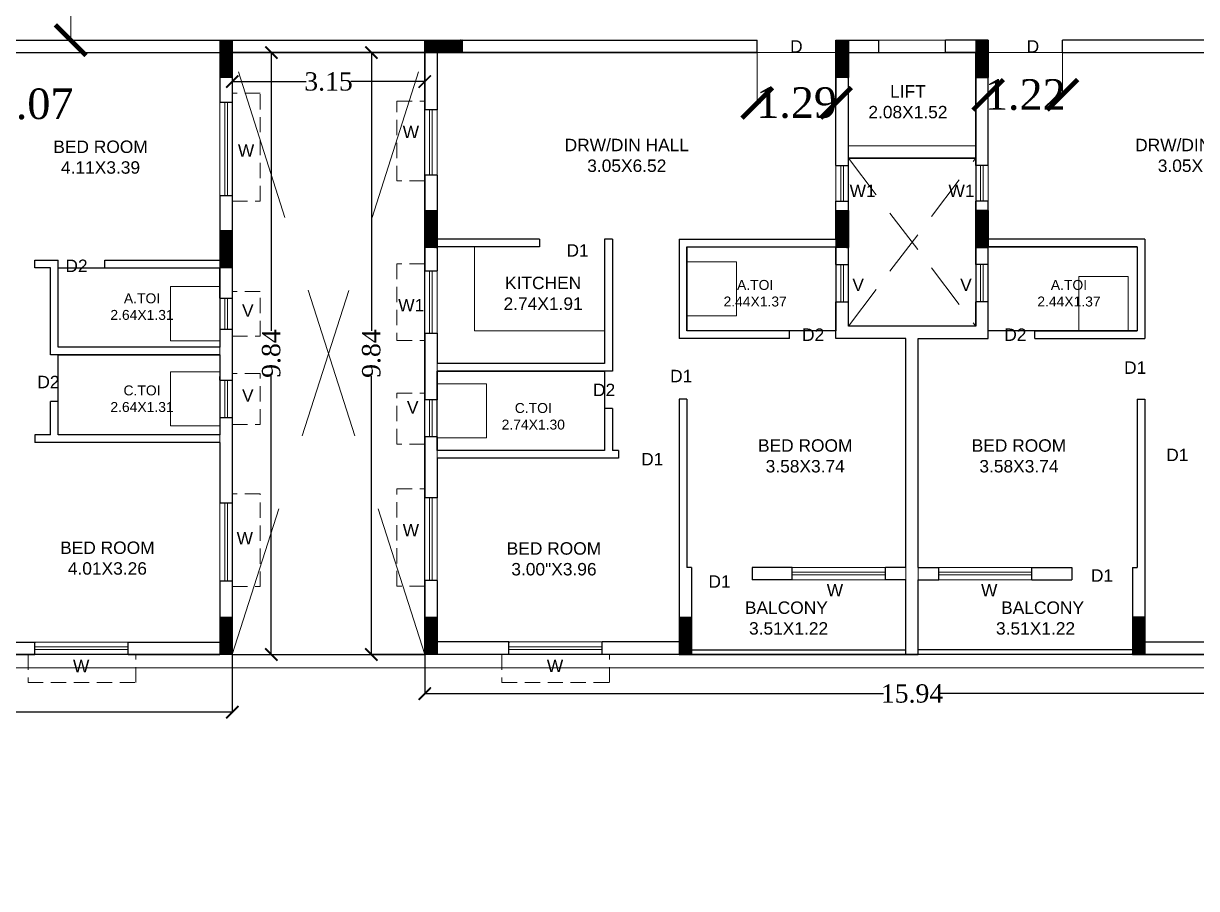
# Model space of a CAD drawing. Header units: metres. Extents: x 0 to 63445, y 32361 to 32804.
# Drawn here: x 63177.8 to 63196.99, y 32552.2 to 32566.34 of the extents above; entities that cross this region are included whole.
import ezdxf

# ---------------------------------------------------------------- set-up
doc = ezdxf.new("R2010")
doc.units = ezdxf.units.M
doc.header["$MEASUREMENT"] = 0
doc.header["$PDMODE"] = 34
doc.header["$PDSIZE"] = -10
for name, pattern in [('CONTINULUS', [0]), ('DASHED', [0.75, 0.5, -0.25]), ('DASHED2', [0.375, 0.25, -0.125])]:
    doc.linetypes.add(name, pattern=pattern)
doc.layers.get('0').update_dxf_attribs({"lineweight": 25})
doc.layers.add('BLK_1_FLR_6_BATH', color=3, linetype='Continuous', plot=False)
for name, color, linetype, lineweight in [('BLK_1_FLR_6_BLT_UP_AREA', 14, 'DASHED', 9), ('BLK_1_FLR_6_BLT_UP_AREA_DEDUCT', 41, 'DASHED', 9), ('BLK_1_FLR_6_EXIT_WIDTH_DOOR', 7, 'Continuous', 0), ('BLK_1_FLR_6_EXIT_WIDTH_STAIR', 7, 'Continuous', 0), ('BLK_1_FLR_6_LIFT_2', 1, 'DASHED', 9), ('BLK_1_FLR_6_UNITFA', 7, 'Continuous', 0), ('BLK_1_FLR_6_WATER_CLOSET', 7, 'Continuous', 0), ('COLUMN', 1, 'Continuous', 30), ('elev', 252, 'Continuous', 20), ('hatch', 251, 'Continuous', 20), ('PLAN_INFO', 1, 'Continuous', 20), ('TEXT-2', 65, 'Continuous', 18), ('wall', 7, 'Continuous', 30), ('window', 154, 'Continuous', 9)]:
    doc.layers.add(name, color=color, linetype=linetype, lineweight=lineweight)
doc.layers.add('text', color=65, linetype='Continuous')
doc.styles.add('AutoDCRFont', font='arial.ttf')
doc.styles.get("Standard").update_dxf_attribs({"font": 'arial.ttf', "height": 0.4})
doc.styles.add('style2', font='arial.ttf', dxfattribs={"height": 0.25})
doc.styles.add('TNR', font='times.ttf', dxfattribs={"height": 0.5})
doc.dimstyles.new('ARCHANA', dxfattribs={"dimscale": 0, "dimtxt": 0.5, "dimasz": 0.5, "dimexe": 0, "dimexo": 0, "dimgap": 0, "dimtad": 0, "dimzin": 0, "dimdsep": 46, "dimtxsty": 'TNR', "dimblk": 'ARCHTICK', "dimcen": 0.09, "dimclrd": 36, "dimclre": 36, "dimclrt": 7, "dimadec": 0, "dimazin": 0, "dimtfac": 1, "dimtofl": 0, "dimtmove": 0, "dimatfit": 3, "dimldrblk": 'ARCHTICK', "dimfxl": 1, "dimfrac": 2, "dimtolj": 1, "dimtzin": 0, "dimlwd": -1, "dimlwe": -1, "dimarcsym": 0})

# ---------------------------------------------------------------- blocks, each defined once
blk = doc.blocks.new('A$C7D115503')
at = {"layer": 'COLUMN', "ltscale": 3}
h = blk.add_hatch(dxfattribs=at)
h.set_pattern_fill('ANSI31', color=256, style=0)
h.paths.add_polyline_path([(-14.36, -11.59), (-6.36, -11.59), (-6.36, 12.41), (-14.36, 12.41)])
at = {"layer": 'COLUMN', "ltscale": 0.05}
for p, q in [((-14.36, 12.41), (-6.36, 12.41)), ((-14.36, 12.41), (-14.36, -11.59)), ((-6.36, 12.41), (-6.36, -11.59)), ((-6.36, -11.59), (-14.36, -11.59))]:
    blk.add_line(p, q, dxfattribs=at)
blk = doc.blocks.new('_ArchTick')
at = {"color": 0, "linetype": 'ByBlock', "const_width": 0.15}
blk.add_lwpolyline([(-0.5, -0.5), (0.5, 0.5)], dxfattribs=at)
blk = doc.blocks.new('*D554')
at = {"layer": 'Defpoints', "color": 0, "ltscale": 0.5, "transparency": 16777216}
for p in [(63170.897, 32556.028), (63181.212, 32556.028), (63181.212, 32555.086)]:
    blk.add_point(p, dxfattribs=at)
at = {"layer": 'wall', "color": 36, "ltscale": 0.5, "transparency": 16777216}
for p, q in [((63170.897, 32556.028), (63170.897, 32555.086)), ((63181.212, 32556.028), (63181.212, 32555.086)), ((63170.897, 32555.086), (63175.609, 32555.086)), ((63181.212, 32555.086), (63176.5, 32555.086))]:
    blk.add_line(p, q, dxfattribs=at)
at = {"layer": 'wall', "color": 36, "ltscale": 0.5, "transparency": 16777216, "xscale": 0.2, "yscale": 0.2, "zscale": 0.2, "rotation": 180}
blk.add_blockref('_ArchTick', (63170.897, 32555.086), dxfattribs=at)
at = {"layer": 'wall', "color": 36, "ltscale": 0.5, "transparency": 16777216, "xscale": 0.2, "yscale": 0.2, "zscale": 0.2}
blk.add_blockref('_ArchTick', (63181.212, 32555.086), dxfattribs=at)
at = {"layer": 'wall', "color": 7, "ltscale": 0.5, "transparency": 16777216, "insert": (63176.054, 32555.086), "char_height": 0.5, "attachment_point": 5, "style": 'TNR'}
blk.add_mtext('\\A1;{\\H0.6x;10.31}', dxfattribs=at)
blk = doc.blocks.new('*D555')
at = {"layer": 'Defpoints', "color": 0, "ltscale": 0.5, "transparency": 16777216}
for p in [(63181.212, 32565.867), (63181.85, 32565.867), (63181.212, 32556.028)]:
    blk.add_point(p, dxfattribs=at)
at = {"layer": 'wall', "color": 36, "ltscale": 0.5, "transparency": 16777216}
for p, q in [((63181.212, 32565.867), (63181.85, 32565.867)), ((63181.85, 32565.867), (63181.85, 32561.318)), ((63181.85, 32556.028), (63181.85, 32560.576)), ((63181.212, 32556.028), (63181.85, 32556.028))]:
    blk.add_line(p, q, dxfattribs=at)
at = {"layer": 'wall', "color": 36, "ltscale": 0.5, "transparency": 16777216, "xscale": 0.2, "yscale": 0.2, "zscale": 0.2}
for p, rotation in [((63181.85, 32565.867), 90), ((63181.85, 32556.028), 270)]:
    blk.add_blockref('_ArchTick', p, dxfattribs=dict(at, rotation=rotation))
at = {"layer": 'wall', "color": 7, "ltscale": 0.5, "transparency": 16777216, "insert": (63181.85, 32560.947), "char_height": 0.5, "attachment_point": 5, "rotation": 90, "style": 'TNR'}
blk.add_mtext('\\A1;{\\H0.6x;9.84}', dxfattribs=at)
blk = doc.blocks.new('*D556')
at = {"layer": 'Defpoints', "color": 0, "ltscale": 0.5, "transparency": 16777216}
for p in [(63181.212, 32565.867), (63184.36, 32565.867), (63184.36, 32565.393)]:
    blk.add_point(p, dxfattribs=at)
at = {"layer": 'wall', "color": 36, "ltscale": 0.5, "transparency": 16777216}
for p, q in [((63181.212, 32565.867), (63181.212, 32565.393)), ((63184.36, 32565.867), (63184.36, 32565.393)), ((63181.212, 32565.393), (63182.422, 32565.393)), ((63184.36, 32565.393), (63183.15, 32565.393))]:
    blk.add_line(p, q, dxfattribs=at)
at = {"layer": 'wall', "color": 36, "ltscale": 0.5, "transparency": 16777216, "xscale": 0.2, "yscale": 0.2, "zscale": 0.2, "rotation": 180}
blk.add_blockref('_ArchTick', (63181.212, 32565.393), dxfattribs=at)
at = {"layer": 'wall', "color": 36, "ltscale": 0.5, "transparency": 16777216, "xscale": 0.2, "yscale": 0.2, "zscale": 0.2}
blk.add_blockref('_ArchTick', (63184.36, 32565.393), dxfattribs=at)
at = {"layer": 'wall', "color": 7, "ltscale": 0.5, "transparency": 16777216, "insert": (63182.786, 32565.393), "char_height": 0.5, "attachment_point": 5, "style": 'TNR'}
blk.add_mtext('\\A1;{\\H0.6x;3.15}', dxfattribs=at)
blk = doc.blocks.new('*D557')
at = {"layer": 'Defpoints', "color": 0, "ltscale": 0.5, "transparency": 16777216}
for p in [(63184.36, 32565.867), (63183.487, 32556.028), (63184.36, 32556.028)]:
    blk.add_point(p, dxfattribs=at)
at = {"layer": 'wall', "color": 36, "ltscale": 0.5, "transparency": 16777216}
for p, q in [((63184.36, 32565.867), (63183.487, 32565.867)), ((63183.487, 32565.867), (63183.487, 32561.318)), ((63183.487, 32556.028), (63183.487, 32560.576)), ((63184.36, 32556.028), (63183.487, 32556.028))]:
    blk.add_line(p, q, dxfattribs=at)
at = {"layer": 'wall', "color": 36, "ltscale": 0.5, "transparency": 16777216, "xscale": 0.2, "yscale": 0.2, "zscale": 0.2}
for p, rotation in [((63183.487, 32565.867), 90), ((63183.487, 32556.028), 270)]:
    blk.add_blockref('_ArchTick', p, dxfattribs=dict(at, rotation=rotation))
at = {"layer": 'wall', "color": 7, "ltscale": 0.5, "transparency": 16777216, "insert": (63183.487, 32560.947), "char_height": 0.5, "attachment_point": 5, "rotation": 90, "style": 'TNR'}
blk.add_mtext('\\A1;{\\H0.6x;9.84}', dxfattribs=at)
blk = doc.blocks.new('*D558')
at = {"layer": 'Defpoints', "color": 0, "ltscale": 0.5, "transparency": 16777216}
for p in [(63184.36, 32556.028), (63200.304, 32556.028), (63200.304, 32555.388)]:
    blk.add_point(p, dxfattribs=at)
at = {"layer": 'wall', "color": 36, "ltscale": 0.5, "transparency": 16777216}
for p, q in [((63184.36, 32556.028), (63184.36, 32555.388)), ((63200.304, 32556.028), (63200.304, 32555.388)), ((63184.36, 32555.388), (63191.867, 32555.388)), ((63200.304, 32555.388), (63192.797, 32555.388))]:
    blk.add_line(p, q, dxfattribs=at)
at = {"layer": 'wall', "color": 36, "ltscale": 0.5, "transparency": 16777216, "xscale": 0.2, "yscale": 0.2, "zscale": 0.2, "rotation": 180}
blk.add_blockref('_ArchTick', (63184.36, 32555.388), dxfattribs=at)
at = {"layer": 'wall', "color": 36, "ltscale": 0.5, "transparency": 16777216, "xscale": 0.2, "yscale": 0.2, "zscale": 0.2}
blk.add_blockref('_ArchTick', (63200.304, 32555.388), dxfattribs=at)
at = {"layer": 'wall', "color": 7, "ltscale": 0.5, "transparency": 16777216, "insert": (63192.332, 32555.388), "char_height": 0.5, "attachment_point": 5, "style": 'TNR'}
blk.add_mtext('\\A1;{\\H0.6x;15.94}', dxfattribs=at)
blk = doc.blocks.new('*D959')
at = {"layer": 'BLK_1_FLR_6_EXIT_WIDTH_STAIR', "color": 36, "ltscale": 0.5, "transparency": 16777216}
for p, q in [((63177.907, 32568.204), (63178.568, 32568.204)), ((63178.568, 32568.204), (63178.568, 32567.744)), ((63178.568, 32566.07), (63178.568, 32566.529)), ((63177.907, 32566.07), (63178.568, 32566.07))]:
    blk.add_line(p, q, dxfattribs=at)
at = {"layer": 'Defpoints', "color": 0, "ltscale": 0.5, "transparency": 16777216}
for p in [(63177.907, 32568.204), (63178.568, 32568.204), (63177.907, 32566.07)]:
    blk.add_point(p, dxfattribs=at)
at = {"layer": 'BLK_1_FLR_6_EXIT_WIDTH_STAIR', "color": 36, "ltscale": 0.5, "transparency": 16777216, "xscale": 0.5, "yscale": 0.5, "zscale": 0.5}
for p, rotation in [((63178.568, 32568.204), 90), ((63178.568, 32566.07), 270)]:
    blk.add_blockref('_ArchTick', p, dxfattribs=dict(at, rotation=rotation))
at = {"layer": 'BLK_1_FLR_6_EXIT_WIDTH_STAIR', "color": 7, "ltscale": 0.5, "transparency": 16777216, "insert": (63178.568, 32567.137), "char_height": 0.5, "attachment_point": 5, "rotation": 90, "style": 'TNR'}
blk.add_mtext('\\A1;2.13', dxfattribs=at)
blk = doc.blocks.new('*D960')
at = {"layer": 'BLK_1_FLR_6_EXIT_WIDTH_DOOR', "color": 36, "ltscale": 0.5, "transparency": 16777216}
for p, q in [((63189.799, 32566.07), (63189.799, 32565.045)), ((63191.088, 32566.07), (63191.088, 32565.045)), ((63189.799, 32565.045), (63189.857, 32565.045)), ((63191.088, 32565.045), (63191.03, 32565.045))]:
    blk.add_line(p, q, dxfattribs=at)
at = {"layer": 'Defpoints', "color": 0, "ltscale": 0.5, "transparency": 16777216}
for p in [(63189.799, 32566.07), (63191.088, 32566.07), (63191.088, 32565.045)]:
    blk.add_point(p, dxfattribs=at)
at = {"layer": 'BLK_1_FLR_6_EXIT_WIDTH_DOOR', "color": 36, "ltscale": 0.5, "transparency": 16777216, "xscale": 0.5, "yscale": 0.5, "zscale": 0.5, "rotation": 180}
blk.add_blockref('_ArchTick', (63189.799, 32565.045), dxfattribs=at)
at = {"layer": 'BLK_1_FLR_6_EXIT_WIDTH_DOOR', "color": 36, "ltscale": 0.5, "transparency": 16777216, "xscale": 0.5, "yscale": 0.5, "zscale": 0.5}
blk.add_blockref('_ArchTick', (63191.088, 32565.045), dxfattribs=at)
at = {"layer": 'BLK_1_FLR_6_EXIT_WIDTH_DOOR', "color": 7, "ltscale": 0.5, "transparency": 16777216, "insert": (63190.443, 32565.045), "char_height": 0.5, "attachment_point": 5, "style": 'TNR'}
blk.add_mtext('\\A1;1.29', dxfattribs=at)
blk = doc.blocks.new('*D1038')
at = {"layer": 'BLK_1_FLR_6_EXIT_WIDTH_DOOR', "color": 36, "ltscale": 0.5, "transparency": 16777216}
for p, q in [((63175.8, 32565.613), (63175.8, 32565.025)), ((63176.866, 32565.613), (63176.866, 32565.025)), ((63175.8, 32565.025), (63176.866, 32565.025)), ((63176.866, 32565.025), (63177.366, 32565.025))]:
    blk.add_line(p, q, dxfattribs=at)
at = {"layer": 'Defpoints', "color": 0, "ltscale": 0.5, "transparency": 16777216}
for p in [(63175.8, 32565.613), (63176.866, 32565.613), (63176.866, 32565.025)]:
    blk.add_point(p, dxfattribs=at)
at = {"layer": 'BLK_1_FLR_6_EXIT_WIDTH_DOOR', "color": 36, "ltscale": 0.5, "transparency": 16777216, "xscale": 0.5, "yscale": 0.5, "zscale": 0.5, "rotation": 180}
blk.add_blockref('_ArchTick', (63175.8, 32565.025), dxfattribs=at)
at = {"layer": 'BLK_1_FLR_6_EXIT_WIDTH_DOOR', "color": 36, "ltscale": 0.5, "transparency": 16777216, "xscale": 0.5, "yscale": 0.5, "zscale": 0.5}
blk.add_blockref('_ArchTick', (63176.866, 32565.025), dxfattribs=at)
at = {"layer": 'BLK_1_FLR_6_EXIT_WIDTH_DOOR', "color": 7, "ltscale": 0.5, "transparency": 16777216, "insert": (63177.953, 32565.025), "char_height": 0.5, "attachment_point": 5, "style": 'TNR'}
blk.add_mtext('\\A1;1.07', dxfattribs=at)
blk = doc.blocks.new('*D1041')
at = {"layer": 'BLK_1_FLR_6_EXIT_WIDTH_DOOR', "color": 36, "ltscale": 0.5, "transparency": 16777216}
for p, q in [((63193.577, 32565.968), (63193.577, 32565.177)), ((63194.792, 32565.968), (63194.792, 32565.177)), ((63193.577, 32565.177), (63193.597, 32565.177)), ((63194.792, 32565.177), (63194.772, 32565.177))]:
    blk.add_line(p, q, dxfattribs=at)
at = {"layer": 'Defpoints', "color": 0, "ltscale": 0.5, "transparency": 16777216}
for p in [(63193.577, 32565.968), (63194.792, 32565.968), (63194.792, 32565.177)]:
    blk.add_point(p, dxfattribs=at)
at = {"layer": 'BLK_1_FLR_6_EXIT_WIDTH_DOOR', "color": 36, "ltscale": 0.5, "transparency": 16777216, "xscale": 0.5, "yscale": 0.5, "zscale": 0.5, "rotation": 180}
blk.add_blockref('_ArchTick', (63193.577, 32565.177), dxfattribs=at)
at = {"layer": 'BLK_1_FLR_6_EXIT_WIDTH_DOOR', "color": 36, "ltscale": 0.5, "transparency": 16777216, "xscale": 0.5, "yscale": 0.5, "zscale": 0.5}
blk.add_blockref('_ArchTick', (63194.792, 32565.177), dxfattribs=at)
at = {"layer": 'BLK_1_FLR_6_EXIT_WIDTH_DOOR', "color": 7, "ltscale": 0.5, "transparency": 16777216, "insert": (63194.184, 32565.177), "char_height": 0.5, "attachment_point": 5, "style": 'TNR'}
blk.add_mtext('\\A1;1.22', dxfattribs=at)

msp = doc.modelspace()

# ---------------------------------------------------------------- linework, layer by layer
at = {"layer": 'BLK_1_FLR_6_BATH', "color": 3}
for points in [[(63191.0875, 32561.3199), (63188.649, 32561.3199), (63188.649, 32562.6916), (63191.0875, 32562.6916)], [(63196.0152, 32561.3199), (63193.5767, 32561.3199), (63193.5767, 32562.6916), (63196.0152, 32562.6916)], [(63181.0084, 32561.0532), (63178.3651, 32561.0532), (63178.3651, 32562.3487), (63181.0084, 32562.3487)], [(63181.0084, 32559.6181), (63178.3651, 32559.6181), (63178.3651, 32560.9262), (63181.0084, 32560.9262)], [(63187.3028, 32559.3617), (63184.5633, 32559.3617), (63184.5633, 32560.6583), (63187.3028, 32560.6583)]]:
    msp.add_lwpolyline(points, close=True, dxfattribs=at)
at = {"layer": 'BLK_1_FLR_6_BLT_UP_AREA', "color": 14, "linetype": 'CONTINULUS', "ltscale": 0.05}
msp.add_lwpolyline([(63233.0445, 32578.0273), (63170.7849, 32578.0273), (63170.7849, 32576.4184), (63170.1753, 32576.4184), (63170.1753, 32574.5684), (63169.6657, 32574.5684), (63169.6657, 32574.5684), (63169.6657, 32568.1378), (63170.7849, 32568.1378), (63170.7849, 32565.6993), (63169.6657, 32565.6993), (63169.6657, 32559.2687), (63170.1753, 32559.2687), (63170.1753, 32557.4187), (63170.7849, 32557.4187), (63170.7849, 32555.8098), (63233.0445, 32555.8098)], dxfattribs=at)
at = {"layer": 'BLK_1_FLR_6_BLT_UP_AREA_DEDUCT', "color": 14, "linetype": 'Continuous'}
for points in [[(63184.3601, 32555.8098), (63181.2116, 32555.8098), (63181.2116, 32565.8667), (63184.3601, 32565.8667)], [(63191.2907, 32565.8667), (63193.3736, 32565.8667), (63193.3736, 32564.3426), (63191.2907, 32564.3426)], [(63193.3759, 32564.1394), (63191.293, 32564.1394), (63191.293, 32561.3961), (63193.3759, 32561.3961)]]:
    msp.add_lwpolyline(points, close=True, dxfattribs=at)
at = {"layer": 'BLK_1_FLR_6_LIFT_2', "color": 1, "linetype": 'CONTINULUS', "ltscale": 0.05}
msp.add_lwpolyline([(63193.3736, 32565.8667), (63191.2907, 32565.8667), (63191.2907, 32564.3426), (63193.3736, 32564.3426)], close=True, dxfattribs=at)
at = {"layer": 'BLK_1_FLR_6_UNITFA', "color": 3, "ltscale": 0.5}
for points in [[(63169.8542, 32565.8413), (63170.8973, 32565.8413), (63170.8973, 32565.7143), (63176.9934, 32565.7143), (63176.9934, 32565.8667), (63181.0084, 32565.8667), (63181.0084, 32556.2312), (63171.1005, 32556.2312), (63171.1005, 32557.84), (63170.4899, 32557.84), (63170.4909, 32559.6181), (63169.8542, 32559.6181), (63169.8542, 32565.8413)], [(63192.2305, 32556.1053), (63192.2305, 32561.1929), (63191.0875, 32561.1929), (63191.0875, 32565.8667), (63184.5633, 32565.8667), (63184.5633, 32556.2323), (63188.5982, 32556.2323), (63188.5982, 32556.1053), (63192.2305, 32556.1053)], [(63192.4338, 32556.1053), (63192.4338, 32561.1929), (63193.5768, 32561.1929), (63193.5768, 32565.8667), (63200.101, 32565.8667), (63200.101, 32556.2323), (63196.0661, 32556.2323), (63196.0661, 32556.1053), (63192.4338, 32556.1053)]]:
    msp.add_lwpolyline(points, close=True, dxfattribs=at)
at = {"layer": 'BLK_1_FLR_6_WATER_CLOSET', "color": 3}
for points in [[(63189.4577, 32561.5633), (63188.649, 32561.5633), (63188.649, 32562.4482), (63189.4577, 32562.4482)], [(63181.0084, 32561.1576), (63180.1997, 32561.1576), (63180.1997, 32562.0426), (63181.0084, 32562.0426)], [(63195.8683, 32561.3199), (63195.0596, 32561.3199), (63195.0596, 32562.2049), (63195.8683, 32562.2049)], [(63181.0084, 32559.7653), (63180.1997, 32559.7653), (63180.1997, 32560.6503), (63181.0084, 32560.6503)], [(63185.372, 32559.5675), (63184.5633, 32559.5675), (63184.5633, 32560.4525), (63185.372, 32560.4525)]]:
    msp.add_lwpolyline(points, close=True, dxfattribs=at)
at = {"layer": 'elev', "linetype": 'DASHED2', "ltscale": 3}
for p, q in [((63191.2907, 32561.3961), (63193.3736, 32564.1394)), ((63191.2907, 32564.1394), (63193.3736, 32561.3961))]:
    msp.add_line(p, q, dxfattribs=at)
at = {"layer": 'elev', "ltscale": 0.05}
for p in [(63185.1729, 32562.6916), (63187.3028, 32561.3199)]:
    msp.add_line(p, (63185.1729, 32561.3199), dxfattribs=at)
at = {"layer": 'hatch'}
for p, q in [((63191.786, 32566.0699), (63193.0053, 32566.0699)), ((63191.786, 32565.8667), (63193.0053, 32565.8667))]:
    msp.add_line(p, q, dxfattribs=at)
at = {"layer": 'hatch', "linetype": 'DASHED2', "ltscale": 10}
for p, q in [((63181.2116, 32556.028), (63184.3601, 32565.8667)), ((63184.3601, 32556.0291), (63181.2116, 32565.8667))]:
    msp.add_line(p, q, dxfattribs=at)
at = {"layer": 'wall'}
for p, q in [((63177.0696, 32566.0699), (63181.0084, 32566.0699)), ((63181.2116, 32566.0699), (63189.7994, 32566.0699)), ((63191.0875, 32566.0699), (63191.786, 32566.0699)), ((63191.786, 32565.8667), (63191.786, 32566.0699)), ((63193.5768, 32566.0699), (63192.8783, 32566.0699)), ((63192.8783, 32565.8667), (63192.8783, 32566.0699)), ((63177.0696, 32565.8667), (63181.0084, 32565.8667)), ((63181.2116, 32565.8667), (63189.7994, 32565.8667)), ((63191.2907, 32565.8667), (63191.786, 32565.8667)), ((63193.3736, 32565.8667), (63192.8783, 32565.8667)), ((63191.2907, 32564.1394), (63193.3736, 32564.1394)), ((63191.2907, 32564.1394), (63193.3736, 32564.1394)), ((63177.9841, 32562.4757), (63178.3651, 32562.4757)), ((63177.9841, 32562.3487), (63177.9841, 32562.4757)), ((63178.3651, 32561.0532), (63178.3651, 32562.4757)), ((63179.1271, 32562.4757), (63181.0084, 32562.4757)), ((63179.1271, 32562.3487), (63179.1271, 32562.4757)), ((63178.2381, 32562.3487), (63177.9841, 32562.3487)), ((63178.2381, 32560.9262), (63178.2381, 32562.3487)), ((63179.1271, 32562.3487), (63181.0084, 32562.3487)), ((63178.2381, 32559.6181), (63178.2381, 32560.1642)), ((63178.3651, 32559.6181), (63178.3651, 32560.1642)), ((63181.2116, 32556.028), (63184.3601, 32556.028))]:
    msp.add_line(p, q, dxfattribs=at)
at = {"layer": 'wall', "ltscale": 0.05}
for p, q in [((63189.7994, 32565.8667), (63189.7994, 32566.0699)), ((63191.0875, 32564.0211), (63191.0875, 32566.0699)), ((63193.5768, 32564.0211), (63193.5768, 32566.0699)), ((63194.7922, 32565.8667), (63194.7922, 32566.0699)), ((63184.3601, 32565.8667), (63184.3601, 32564.9287)), ((63184.5633, 32565.8667), (63184.5633, 32564.9287)), ((63189.7994, 32565.8667), (63184.5633, 32565.8667)), ((63191.2907, 32564.1394), (63191.2907, 32565.8667)), ((63193.3736, 32564.1394), (63193.3736, 32565.8667)), ((63194.7922, 32565.8667), (63200.101, 32565.8667)), ((63181.0084, 32565.4603), (63181.0084, 32565.0567)), ((63181.2116, 32565.4603), (63181.2116, 32565.0567)), ((63191.2907, 32564.0211), (63191.2907, 32564.1394)), ((63193.3736, 32564.0211), (63193.3736, 32564.1394)), ((63184.3601, 32563.8618), (63184.3601, 32562.2981)), ((63184.5633, 32563.8618), (63184.5633, 32562.8186)), ((63181.0084, 32563.5327), (63181.0084, 32562.4757)), ((63181.2116, 32563.5327), (63181.2116, 32561.8526)), ((63191.0875, 32562.8186), (63191.0875, 32563.4368)), ((63191.2907, 32562.4038), (63191.2907, 32563.4368)), ((63193.3736, 32562.4038), (63193.3736, 32563.4368)), ((63193.5768, 32562.8186), (63193.5768, 32563.4368)), ((63186.236, 32562.8186), (63184.5633, 32562.8186)), ((63186.236, 32562.8186), (63186.236, 32562.6916)), ((63187.3028, 32562.8186), (63187.3028, 32560.7853)), ((63187.4298, 32562.8186), (63187.3028, 32562.8186)), ((63187.4298, 32562.8186), (63187.4298, 32560.6583)), ((63188.522, 32562.8186), (63188.522, 32561.1929)), ((63188.522, 32562.8186), (63191.0875, 32562.8186)), ((63196.1423, 32562.8186), (63193.5768, 32562.8186)), ((63196.1423, 32562.8186), (63196.1423, 32561.1929)), ((63184.5633, 32562.6916), (63184.5633, 32562.2981)), ((63186.236, 32562.6916), (63184.5633, 32562.6916)), ((63188.649, 32562.6916), (63188.649, 32561.3199)), ((63188.649, 32562.6916), (63191.0875, 32562.6916)), ((63191.0875, 32562.4038), (63191.0875, 32562.6916)), ((63196.0153, 32562.6916), (63193.5768, 32562.6916)), ((63193.5768, 32562.4038), (63193.5768, 32562.6916)), ((63196.0153, 32562.6916), (63196.0153, 32561.3199)), ((63181.0084, 32562.3487), (63181.0084, 32561.8526)), ((63191.0875, 32561.1929), (63191.0875, 32561.7942)), ((63191.2907, 32561.3961), (63191.2907, 32561.7942)), ((63193.3736, 32561.3961), (63193.3736, 32561.7942)), ((63193.5768, 32561.1929), (63193.5768, 32561.7942)), ((63181.0084, 32561.3476), (63181.0084, 32561.0532)), ((63181.2116, 32561.3476), (63181.2116, 32560.5126)), ((63184.3601, 32561.2821), (63184.3601, 32560.1932)), ((63184.5633, 32561.2821), (63184.5633, 32560.7853)), ((63190.3255, 32561.3199), (63188.649, 32561.3199)), ((63190.3255, 32561.1929), (63190.3255, 32561.3199)), ((63193.3736, 32561.3961), (63191.2907, 32561.3961)), ((63194.3388, 32561.3199), (63196.0153, 32561.3199)), ((63194.3388, 32561.1929), (63194.3388, 32561.3199)), ((63190.3255, 32561.1929), (63188.522, 32561.1929)), ((63192.2305, 32561.1929), (63191.0875, 32561.1929)), ((63192.2305, 32557.4515), (63192.2305, 32561.1929)), ((63192.2305, 32557.4515), (63192.2305, 32561.1929)), ((63192.4338, 32561.1929), (63193.5768, 32561.1929)), ((63192.4338, 32557.4515), (63192.4338, 32561.1929)), ((63192.4338, 32557.4515), (63192.4338, 32561.1929)), ((63194.3388, 32561.1929), (63196.1423, 32561.1929)), ((63181.0084, 32560.9262), (63178.2381, 32560.9262)), ((63181.0084, 32561.0532), (63178.3651, 32561.0532)), ((63181.0084, 32560.9262), (63181.0084, 32560.5126)), ((63187.3028, 32560.7853), (63184.5633, 32560.7853)), ((63184.5633, 32560.6583), (63184.5633, 32560.1932)), ((63187.4298, 32560.6583), (63184.5633, 32560.6583)), ((63178.3651, 32560.1642), (63178.2381, 32560.1642)), ((63188.649, 32560.2023), (63188.522, 32560.2023)), ((63188.649, 32560.2023), (63188.522, 32560.2023)), ((63188.522, 32560.2023), (63188.522, 32556.6387)), ((63188.649, 32560.2023), (63188.649, 32557.4515)), ((63196.0153, 32560.2023), (63196.1423, 32560.2023)), ((63196.0153, 32560.2023), (63196.1423, 32560.2023)), ((63196.0153, 32560.2023), (63196.0153, 32557.4515)), ((63196.1423, 32560.2023), (63196.1423, 32556.6387)), ((63187.4298, 32560.0487), (63187.3028, 32560.0487)), ((63187.3028, 32560.0487), (63187.3028, 32559.3617)), ((63187.4298, 32560.0487), (63187.4298, 32559.3617)), ((63181.0084, 32559.903), (63181.0084, 32559.6181)), ((63181.2116, 32559.903), (63181.2116, 32558.5096)), ((63177.9841, 32559.6181), (63177.9841, 32559.4911)), ((63178.2381, 32559.6181), (63177.9841, 32559.6181)), ((63181.0084, 32559.6181), (63178.3651, 32559.6181)), ((63184.3601, 32559.5836), (63184.3601, 32558.5901)), ((63184.5633, 32559.5836), (63184.5633, 32559.3617)), ((63178.1873, 32559.4911), (63177.9841, 32559.4911)), ((63181.0084, 32559.4911), (63178.0603, 32559.4911)), ((63181.0084, 32559.4911), (63181.0084, 32558.5096)), ((63187.3028, 32559.3617), (63184.5633, 32559.3617)), ((63187.3028, 32559.3617), (63184.5633, 32559.3617)), ((63187.5314, 32559.3617), (63187.4298, 32559.3617)), ((63187.5314, 32559.3617), (63187.5314, 32559.2347)), ((63184.5633, 32559.2347), (63184.5633, 32558.5901)), ((63187.4298, 32559.2347), (63184.5633, 32559.2347)), ((63187.5314, 32559.2347), (63184.5633, 32559.2347)), ((63188.7252, 32557.4515), (63188.649, 32557.4515)), ((63188.7252, 32557.4515), (63188.7252, 32556.6387)), ((63190.3718, 32557.4515), (63189.7159, 32557.4515)), ((63189.7159, 32557.4515), (63189.7159, 32557.2483)), ((63192.2305, 32557.4515), (63191.8958, 32557.4515)), ((63192.4338, 32557.4515), (63192.7685, 32557.4515)), ((63194.2925, 32557.4515), (63194.9484, 32557.4515)), ((63194.9484, 32557.4515), (63194.9484, 32557.2483)), ((63195.9391, 32557.4515), (63196.0153, 32557.4515)), ((63195.9391, 32557.4515), (63195.9391, 32556.6387)), ((63190.3718, 32557.2483), (63189.7159, 32557.2483)), ((63192.2305, 32557.2483), (63191.8958, 32557.2483)), ((63192.2305, 32556.0291), (63192.2305, 32557.2483)), ((63192.2305, 32556.0291), (63192.2305, 32557.2483)), ((63192.4338, 32557.2483), (63192.7685, 32557.2483)), ((63192.4338, 32556.0291), (63192.4338, 32557.2483)), ((63192.4338, 32556.0291), (63192.4338, 32557.2483)), ((63194.2925, 32557.2483), (63194.9484, 32557.2483)), ((63181.0084, 32557.2309), (63181.0084, 32556.2312)), ((63181.2116, 32557.2309), (63181.2116, 32556.028)), ((63184.3601, 32557.2365), (63184.3601, 32556.0291)), ((63184.5633, 32557.2365), (63184.5633, 32556.2323)), ((63188.522, 32556.6387), (63188.522, 32556.0291)), ((63188.5982, 32556.6387), (63188.5982, 32556.1053)), ((63196.0661, 32556.6387), (63196.0661, 32556.1053)), ((63196.1423, 32556.6387), (63196.1423, 32556.0291)), ((63177.0696, 32556.2312), (63177.9841, 32556.2312)), ((63177.9841, 32556.2312), (63177.9841, 32556.2185)), ((63179.5081, 32556.2312), (63181.0084, 32556.2312)), ((63185.7358, 32556.2323), (63184.5633, 32556.2323)), ((63185.7358, 32556.2323), (63185.7358, 32556.2196)), ((63188.522, 32556.2323), (63187.2598, 32556.2323)), ((63188.5982, 32556.1053), (63192.2305, 32556.1053)), ((63196.0661, 32556.1053), (63192.4338, 32556.1053)), ((63196.1423, 32556.2323), (63197.4045, 32556.2323)), ((63177.0696, 32556.028), (63177.9841, 32556.028)), ((63179.5081, 32556.028), (63181.0084, 32556.028)), ((63185.7358, 32556.0291), (63184.3601, 32556.0291)), ((63188.522, 32556.0291), (63187.2598, 32556.0291)), ((63188.522, 32556.0291), (63192.2305, 32556.0291)), ((63192.2305, 32556.0291), (63192.4338, 32556.0291)), ((63192.4338, 32556.0291), (63192.2305, 32556.0291)), ((63192.4338, 32556.0291), (63192.2305, 32556.0291)), ((63192.2305, 32556.0291), (63192.4338, 32556.0291)), ((63196.1423, 32556.0291), (63192.4338, 32556.0291)), ((63196.1423, 32556.0291), (63197.4045, 32556.0291))]:
    msp.add_line(p, q, dxfattribs=at)
at = {"layer": 'wall', "ltscale": 0.5}
msp.add_line((63199.6946, 32566.0699), (63194.7922, 32566.0699), dxfattribs=at)
at = {"layer": 'wall', "ltscale": 3}
for p, q in [((63181.0084, 32565.0567), (63181.2116, 32565.0567)), ((63184.5633, 32564.9287), (63184.3601, 32564.9287)), ((63191.0875, 32564.0211), (63191.2907, 32564.0211)), ((63193.5768, 32564.0211), (63193.3736, 32564.0211)), ((63184.5633, 32563.8618), (63184.3601, 32563.8618)), ((63181.0084, 32563.5327), (63181.2116, 32563.5327)), ((63191.0875, 32563.4368), (63191.2907, 32563.4368)), ((63193.5768, 32563.4368), (63193.3736, 32563.4368)), ((63184.3601, 32562.2981), (63184.5633, 32562.2981)), ((63191.0875, 32562.4038), (63191.2907, 32562.4038)), ((63193.5768, 32562.4038), (63193.3736, 32562.4038)), ((63181.0084, 32561.8526), (63181.2116, 32561.8526)), ((63191.0875, 32561.7942), (63191.2907, 32561.7942)), ((63193.5768, 32561.7942), (63193.3736, 32561.7942)), ((63181.0084, 32561.3476), (63181.2116, 32561.3476)), ((63184.3601, 32561.2821), (63184.5633, 32561.2821)), ((63181.0084, 32560.5126), (63181.2116, 32560.5126)), ((63184.5633, 32560.1932), (63184.3601, 32560.1932)), ((63181.0084, 32559.903), (63181.2116, 32559.903)), ((63184.5633, 32559.5836), (63184.3601, 32559.5836)), ((63184.5633, 32558.5901), (63184.3601, 32558.5901)), ((63181.0084, 32558.5096), (63181.2116, 32558.5096)), ((63190.3718, 32557.2483), (63190.3718, 32557.4515)), ((63191.8958, 32557.2483), (63191.8958, 32557.4515)), ((63192.7685, 32557.2483), (63192.7685, 32557.4515)), ((63194.2925, 32557.2483), (63194.2925, 32557.4515)), ((63181.0084, 32557.2309), (63181.2116, 32557.2309)), ((63184.5633, 32557.2365), (63184.3601, 32557.2365)), ((63177.9841, 32556.028), (63177.9841, 32556.2312)), ((63179.5081, 32556.028), (63179.5081, 32556.2312)), ((63185.7358, 32556.0291), (63185.7358, 32556.2323)), ((63187.2598, 32556.0291), (63187.2598, 32556.2323))]:
    msp.add_line(p, q, dxfattribs=at)
at = {"layer": 'wall', "ltscale": 0.1}
for p, q in [((63191.0875, 32562.4038), (63191.0875, 32562.4616)), ((63193.5768, 32562.4038), (63193.5768, 32562.4616)), ((63181.0084, 32561.8526), (63181.0084, 32562.3487)), ((63181.0084, 32560.5126), (63181.0084, 32560.5703)), ((63184.5633, 32560.1932), (63184.5633, 32560.251))]:
    msp.add_line(p, q, dxfattribs=at)
at = {"layer": 'wall', "ltscale": 0.5}
msp.add_lwpolyline([(63200.3042, 32556.028), (63184.3601, 32556.028), (63184.3601, 32565.8667), (63181.2116, 32565.8667), (63181.2116, 32556.028), (63170.8973, 32556.028), (63170.8973, 32557.6368), (63170.2876, 32557.6368), (63170.2876, 32559.4868), (63169.778, 32559.4868), (63169.778, 32565.9175), (63170.8973, 32565.9175), (63170.8973, 32568.3559), (63169.778, 32568.3559), (63169.778, 32574.7866), (63170.2876, 32574.7866), (63170.2876, 32576.6366), (63170.8973, 32576.6366), (63170.8973, 32578.2454), (63181.2116, 32578.2454), (63181.2116, 32568.4067), (63184.3601, 32568.4067), (63184.3601, 32578.2454), (63200.3042, 32578.2454)], dxfattribs=at)
for points in [[(63191.2907, 32565.8667), (63193.3736, 32565.8667), (63193.3736, 32564.1394), (63191.2907, 32564.1394)], [(63191.2907, 32564.1394), (63193.3736, 32564.1394), (63193.3736, 32561.3961), (63191.2907, 32561.3961)]]:
    msp.add_lwpolyline(points, close=True, dxfattribs=at)
at = {"layer": 'window'}
for p, q in [((63181.0084, 32565.0567), (63181.0084, 32563.5336)), ((63181.0883, 32565.0567), (63181.0883, 32563.5336)), ((63181.1316, 32565.0567), (63181.1316, 32563.5336)), ((63181.2116, 32565.0567), (63181.2116, 32563.5336)), ((63184.3601, 32564.9234), (63184.3601, 32563.8627)), ((63184.4401, 32564.9234), (63184.4401, 32563.8627)), ((63184.4834, 32564.9234), (63184.4834, 32563.8627)), ((63184.5633, 32564.9287), (63184.5633, 32563.8618)), ((63191.0875, 32564.0211), (63191.0875, 32563.4377)), ((63191.1675, 32564.0158), (63191.1675, 32563.4377)), ((63191.2108, 32564.0158), (63191.2108, 32563.4377)), ((63191.2907, 32564.0158), (63191.2907, 32563.4377)), ((63193.3736, 32564.0158), (63193.3736, 32563.4377)), ((63193.4535, 32564.0158), (63193.4535, 32563.4377)), ((63193.4968, 32564.0158), (63193.4968, 32563.4377)), ((63193.5768, 32564.0211), (63193.5768, 32563.4377)), ((63184.3601, 32561.2821), (63184.3601, 32562.2981)), ((63184.4401, 32561.2821), (63184.4401, 32562.2981)), ((63184.4834, 32561.2821), (63184.4834, 32562.2981)), ((63184.5633, 32561.2821), (63184.5633, 32562.2981)), ((63191.0875, 32562.4038), (63191.0875, 32562.4038)), ((63191.0875, 32562.4038), (63191.0875, 32561.7951)), ((63191.1675, 32562.4038), (63191.1675, 32561.7951)), ((63191.2108, 32562.4038), (63191.2108, 32561.7951)), ((63191.2907, 32562.4038), (63191.2907, 32561.7951)), ((63193.3736, 32562.4038), (63193.3736, 32561.7951)), ((63193.4535, 32562.4038), (63193.4535, 32561.7951)), ((63193.4968, 32562.4038), (63193.4968, 32561.7951)), ((63193.5768, 32562.4038), (63193.5768, 32562.4038)), ((63193.5768, 32562.4038), (63193.5768, 32561.7951)), ((63181.0084, 32561.8526), (63181.0084, 32561.3476)), ((63181.0883, 32561.8526), (63181.0883, 32561.3476)), ((63181.1316, 32561.8526), (63181.1316, 32561.3476)), ((63181.2116, 32561.8526), (63181.2116, 32561.3476)), ((63191.0875, 32561.7951), (63191.0875, 32561.7942)), ((63191.1675, 32561.7951), (63191.1675, 32561.7942)), ((63191.2108, 32561.7951), (63191.2108, 32561.7942)), ((63191.2907, 32561.7951), (63191.2907, 32561.7942)), ((63193.3736, 32561.7951), (63193.3736, 32561.7942)), ((63193.4535, 32561.7951), (63193.4535, 32561.7942)), ((63193.4968, 32561.7951), (63193.4968, 32561.7942)), ((63193.5768, 32561.7951), (63193.5768, 32561.7942)), ((63181.0084, 32561.3485), (63181.0084, 32561.3476)), ((63181.0884, 32561.3485), (63181.0884, 32561.3476)), ((63181.1317, 32561.3485), (63181.1317, 32561.3476)), ((63181.2116, 32561.3485), (63181.2116, 32561.3476)), ((63181.0084, 32560.5126), (63181.0084, 32559.903)), ((63181.0883, 32560.5126), (63181.0883, 32559.903)), ((63181.1316, 32560.5126), (63181.1316, 32559.903)), ((63181.2116, 32560.5126), (63181.2116, 32559.903)), ((63184.3601, 32560.1932), (63184.3602, 32559.5836)), ((63184.44, 32560.1932), (63184.4401, 32559.5836)), ((63184.4833, 32560.1932), (63184.4834, 32559.5836)), ((63184.5633, 32560.1932), (63184.5634, 32559.5836)), ((63181.0084, 32559.9039), (63181.0084, 32559.903)), ((63181.0884, 32559.9039), (63181.0884, 32559.903)), ((63181.1317, 32559.9039), (63181.1317, 32559.903)), ((63181.2116, 32559.9039), (63181.2116, 32559.903)), ((63184.3601, 32559.5845), (63184.3601, 32559.5836)), ((63184.44, 32559.5845), (63184.44, 32559.5836)), ((63184.4833, 32559.5845), (63184.4833, 32559.5836)), ((63184.5633, 32559.5845), (63184.5633, 32559.5836)), ((63184.3601, 32558.5901), (63184.3601, 32557.2365)), ((63184.4401, 32558.5901), (63184.4401, 32557.2365)), ((63184.4834, 32558.5901), (63184.4834, 32557.2365)), ((63184.5633, 32558.5901), (63184.5633, 32557.2365)), ((63181.0084, 32558.5096), (63181.0084, 32557.2318)), ((63181.0883, 32558.5096), (63181.0883, 32557.2318)), ((63181.1316, 32558.5096), (63181.1316, 32557.2318)), ((63181.2116, 32558.5096), (63181.2116, 32557.2318)), ((63191.8958, 32557.4515), (63190.3727, 32557.4515)), ((63192.7685, 32557.4515), (63194.2916, 32557.4515)), ((63191.8958, 32557.2483), (63190.3718, 32557.2483)), ((63191.8958, 32557.3716), (63190.3727, 32557.3716)), ((63191.8958, 32557.3282), (63190.3727, 32557.3282)), ((63192.7685, 32557.3716), (63194.2916, 32557.3716)), ((63192.7685, 32557.3282), (63194.2916, 32557.3282)), ((63192.7685, 32557.2483), (63194.2925, 32557.2483)), ((63179.5081, 32556.2312), (63177.985, 32556.2312)), ((63179.5081, 32556.1512), (63177.985, 32556.1512)), ((63179.5081, 32556.1079), (63177.985, 32556.1079)), ((63187.2598, 32556.2323), (63185.7367, 32556.2323)), ((63187.2598, 32556.1523), (63185.7367, 32556.1523)), ((63187.2598, 32556.109), (63185.7367, 32556.109)), ((63179.5081, 32556.028), (63177.985, 32556.028)), ((63187.2598, 32556.0291), (63185.7367, 32556.0291))]:
    msp.add_line(p, q, dxfattribs=at)
at = {"layer": 'window', "color": 8, "linetype": 'DASHED2'}
for points in [[(63181.2116, 32563.439), (63181.6688, 32563.439), (63181.6688, 32565.2011), (63181.2116, 32565.2011)], [(63184.3601, 32563.7681), (63183.9029, 32563.7681), (63183.9029, 32565.073), (63184.3601, 32565.073)], [(63184.3601, 32562.4124), (63183.9029, 32562.4124), (63183.9029, 32561.1582), (63184.3601, 32561.1582)], [(63181.2116, 32561.2325), (63181.6688, 32561.2325), (63181.6688, 32561.9618), (63181.2116, 32561.9618)], [(63181.2116, 32559.7878), (63181.6688, 32559.7878), (63181.6688, 32560.6218), (63181.2116, 32560.6218)], [(63184.3601, 32559.4685), (63183.9029, 32559.4685), (63183.9029, 32560.3024), (63184.3601, 32560.3024)], [(63181.2116, 32557.1372), (63181.6688, 32557.1372), (63181.6688, 32558.6539), (63181.2116, 32558.6539)], [(63184.3601, 32557.1428), (63183.9029, 32557.1428), (63183.9029, 32558.7345), (63184.3601, 32558.7345)], [(63177.8698, 32556.028), (63177.8698, 32555.5708), (63179.632, 32555.5708), (63179.632, 32556.028)], [(63185.6215, 32556.0291), (63185.6215, 32555.5719), (63187.3837, 32555.5719), (63187.3837, 32556.0291)]]:
    msp.add_lwpolyline(points, dxfattribs=at)

# ---------------------------------------------------------------- block references
at = {"layer": 'COLUMN', "ltscale": 0.05, "yscale": 0.025400733691282, "zscale": 0.025400733691282}
for p, xscale in [((63181.3732, 32565.7545), 0.025400733691282), ((63191.4523, 32565.7545), 0.025400733691282), ((63193.212, 32565.7545), -0.025400733691282), ((63184.7249, 32562.9732), 0.025400733691282), ((63191.4523, 32562.9732), 0.025400733691282), ((63193.212, 32562.9732), -0.025400733691282), ((63181.3732, 32562.6429), 0.025400733691282), ((63181.3732, 32556.3223), 0.025400733691282), ((63184.7249, 32556.3234), 0.025400733691282), ((63188.8869, 32556.3234), 0.025400733691282), ((63195.7774, 32556.3234), -0.025400733691282)]:
    msp.add_blockref('A$C7D115503', p, dxfattribs=dict(at, xscale=xscale))
at = {"layer": 'COLUMN', "ltscale": 0.05, "xscale": 0.025400733691282, "yscale": 0.025400733691282, "zscale": 0.025400733691282, "rotation": 90}
msp.add_blockref('A$C7D115503', (63184.6755, 32566.2315), dxfattribs=at)

# ---------------------------------------------------------------- texts
at = {"layer": 'PLAN_INFO', "linetype": 'Continuous', "insert": (62933.8759, 32556.8916), "char_height": 2.1336, "attachment_point": 1, "style": 'style2'}
msp.add_mtext_dynamic_manual_height_columns('{\\Fstandard|c0;PLAN INFO\\P\\PARCHITECT_OR_TECHNICAL_PERSON_NAME=SK. REHAN AHAMED\\PPLOT_NO=598/3036\\PKHATA_NO=238/1398\\PMAUZA=ANDARPUR\\PDISTRICT=CUTTACK\\PPLOT_AREA_M2=4864.95\\PAVG_PLOT_DEPTH= 9\\PAVG_PLOT_WIDTH= 11\\PROAD_WIDTH=9.14\\A1;\\P\\A0;EXISTING_FLOOR_AREA_TO_BE_DEMOLISHED_M2 = 0\\PNUMBER_OF_OCCUPANTS_OR_USERS_OR_BED_BLK_1=150\\PNUMBER_OF_OCCUPANTS_OR_USERS_OR_BED_BLK_2=80\\PNUMBER_OF_OCCUPANTS_OR_USERS_OR_BED_BLK_3=50\\PIS_THE_PLOT_PART_OF_THE_LAYOUT_APPROVED_BY_THE_AUTHORITY_OR_DEVELOPED_AND_ALLOTTED_BY_THE_GOVERNMENT_OR_STATUTORY_BODIES_OR_IS_A_FINAL_PLOT_IN_TOWN_PLANNING_SCHEMES_OR_DEVELOPMENT_SCHEMES=YES\\P\\A1;IS_LAND_REGULARIZED=YES\\PLAND_USE_ZONE=RESIDENTIAL USE ZONE\\A0;\\PIS_BUILDING_UNDER_HAZARDOUS_OCCUPANCY_CATEGORY=NO\\PIS_BUILDING_CENTRALLY_AIR_CONDITIONED=NO\\PDOES_PROJECT_HAVE_MORE_THAN_10000_LITRES_OF_WASTE_WATER_DISCHARGE_PER_DAY=NO\\PDOES_THE_PROJECT_REQUIRE_NOC_FROM_AAI_AS_PER_THE_COLOUR_CODED_ZONE_MAPS=NO\\PIS_THE_PROJECT_LOCATED_WITHIN_300_METERS_DISTANCE_OF_THE_CENTRALLY_PROTECTED_MONUMENT=YES\\PIS_THE_PROJECT_LOCATED_WITHIN_300_METERS_DISTANCE_OF_THE_STATE_PROTECTED_MONUMENT=NO\\PIS_THE_PROJECT_LOCATED_WITHIN_200_METERS_FROM_STRATEGIC_BUILDINGS=YES\\PIS_PROPOSED_CONSTRUCTION_NEXT_TO_FLOOD_EMBANKMENT_AND_DOES_APPLICANT_WANT_TO_HAVE_DIRECT_ACCESS_FROM_THE_EMBANKMENT_ROAD=NO\\PIS_KISAM_OF_LAND_RECORDED_AS_AGRICULTURE_IN_RECORD_OF_RIGHTS=YES\\PIS_THE_PROJECT_ADJACENT_TO_HIGHWAY_AND_HAVING_DIRECT_ACCESS_TO_IT=NO\\PIS_THE_PROJECT_CLOSE_TO_THE_COASTAL_REGION=NO\\PSTAR_RATING_FOR_HOTEL_PROJECT=NA\\PDOES_HOSPITAL_HAVE_CRITICAL_CARE_UNIT=NA\\PDOC_OSHB_OR_GA_OR_BDA_DEVELOPED_AND_ALLOTTED_PLOT=YES\\PDOC_PLOT_PART_OF_APPROVED_PRIVATE_LAYOUT=YES\\PDOC_PLOT_PART_OF_UNAUTHORISED_LAYOUT_OR_REVENUE_PLOT=NO\\PDOC_IS_PROJECT_COMING_UNDER_THE_JURISDICTION_OF_PLANNING_AUTHORITIES=YES\\PDOC_DOES_THE_PROJECT_HAVE_AFFORDABLE_HOUSING_COMPONENT=NO\\PDOC_DOES_THE_PROJECT_HAVE_MORE_THAN_500_SQM_BUILT_UP_AREA_EXCLUDING_THE_AFFORDABLE_HOUSING_COMPONENT=NO\\PDOC_DOES_PROJECT_REQUIRE_RERA_REGISTRATION=NO\\PPER_ACRE_BENCHMARK_VALUE_OF_LAND_NEEDED_IF_PROJECT_IS_HAVING_PURCHASABLE_FAR_COMPONENT=100000\\PIS_SECURITY_DEPOSIT_REQUIRED=NO\\PDISTANCE_OF_DA_PARKING_SPACE_FROM_BUILDING_ENTRANCE=13.39\\PTOTAL_PARKING_AREA_IF_PROJECT_HAS_OFF_SITE_PARKING_PROVISION_WITHIN_300_METERS_FROM_PROJECT_SITE=NA\\PTOTAL_CONNECTED_LOAD_OF_THE_PROPOSED_PROJECT_IN_W=9200\\PMINIMUM_GENERATION_CAPACITY_OF_THE_ROOFTOP_SOLAR_PV_SYSTEM_IN_W=2000\\PCAPACITY_OF_SOLAR_WATER_HEATING_SYSTEM_IN_LPD=11900\\P\\fCalibri|b0|i0|c0|p34;\\H0.91667x;DOES_PROJECT_HAVE_LOW_WATER_CONSUMPTION_AND_PLUMBING_FIXTURES=YES\\PDOES_PROJECT_HAVE_REDUCED_HARDSCAPE=YES\\PDOES_PROJECT_HAVE_LOW_ENERGY_CONSUMPTION_LIGHTING_FIXTURES=YES\\PDOES_PROJECT_HAVE_ENERGY_EFFICIENT_HVAC_SYSTEM=YES\\PDOES_PROJECT_HAVE_LIGHTING_OF_COMMON_AREAS_BY_SOLAR_ENERGY_OR_LED_DEVICES=YES\\PDOES_PROJECT_HAVE_SEGREGATION_OF_WASTE_PROVISION=YES\\PDOES_PROJECT_HAVE_ORGANIC_WASTE_MANAGEMENT_PROVISION=YES\\P\\Fstandard|c0;\\H1.09091x;PROJECT_VALUE_IN_INR_IF_EIDP_FEE_IS_APPLICABLE_FOR_PROJECT=10000000\\PIS_THE_PROJECT_BY_STATE_GOVT_OR_CENTRAL_GOVT_OR_GOVT_UNDERTAKING=NO\\PNUMBER_OF_TEMPORARY_STRUCTURES_IF_PRESENT_AT_THE_SITE=4\\P\\H1x;ADDITIONAL_TDR_IF_APPLICABLE_M2=NA}', width=251.038176, gutter_width=28, heights=[264.8801], dxfattribs=at)
at = {"layer": 'text'}
for s, insert, char_height, width, attachment_point in [('\\pxqc;D', (63187.5057, 32566.0699), 0.20321, 5.867919, 1), ('\\pxqc;D', (63191.3754, 32566.0699), 0.20321, 5.867919, 1), ('\\pxqc;LIFT\\P2.08X1.52', (63189.4954, 32564.7898), 0.20321, 5.537709, 7), ('\\pxqc;BED ROOM\\P4.11X3.39', (63176.262, 32563.8845), 0.203206, 5.588511, 7), ('\\pxqc;DRW/DIN HALL\\P3.05X6.52', (63184.8713, 32563.9134), 0.203206, 5.588511, 7), ('\\pxqc;DRW/DIN HALL\\P3.05X6.52', (63199.793, 32563.9134), 0.203206, 5.588511, 9), ('\\pxqc;D1', (63183.9262, 32562.735), 0.20321, 5.867919, 1), ('\\pxqc,t17;D2', (63175.7293, 32562.4834), 0.203206, 5.867919, 1), ('\\pxqc;KITCHEN\\P2.74X1.91', (63183.5024, 32561.6584), 0.203206, 5.588511, 7), ('\\pxqc;A.TOI\\P2.44X1.37', (63187.5325, 32561.7144), 0.162565, 4.465728, 7), ('\\pxqc;A.TOI\\P2.44X1.37', (63197.1318, 32561.7144), 0.162565, 4.465728, 9), ('\\pxqc;A.TOI\\P2.64X1.31', (63177.5022, 32561.4954), 0.162565, 4.465728, 7), ('\\pxqc;D2', (63187.78, 32561.3573), 0.20321, 5.867919, 1), ('\\pxqc;D2', (63191.0875, 32561.3573), 0.20321, 5.867919, 1), ('\\pxqc;D1', (63193.048, 32560.8187), 0.20321, 5.867919, 1), ('\\pxqc,t17;D2', (63175.2699, 32560.5839), 0.203206, 5.867919, 1), ('\\pxqc;D1', (63185.6215, 32560.6814), 0.20321, 5.867919, 1), ('\\pxqc;C.TOI\\P2.64X1.31', (63177.5022, 32559.9902), 0.162565, 4.465728, 7), ('\\pxqc;D2', (63184.3601, 32560.4541), 0.20321, 5.867919, 1), ('\\pxqc;C.TOI\\P2.74X1.30', (63183.9029, 32559.7026), 0.162565, 4.465728, 7), ('\\pxqc;BED ROOM\\P3.58X3.74', (63187.7899, 32559.0008), 0.203206, 5.588511, 7), ('\\pxqc;BED ROOM\\P3.58X3.74', (63196.8744, 32559.0008), 0.203206, 5.588511, 9), ('\\pxqc;D1', (63193.7371, 32559.3928), 0.20321, 5.867919, 1), ('\\pxqc;D1', (63185.1477, 32559.3224), 0.20321, 5.867919, 1), ('\\pxqc;BED ROOM\\P4.01X3.26', (63176.3739, 32557.3298), 0.203206, 5.588511, 7), ('\\pxqc;BED ROOM\\P3.00"X3.96', (63183.6796, 32557.3178), 0.203206, 5.588511, 7), ('\\pxqc;D1', (63186.2483, 32557.322), 0.20321, 5.867919, 1), ('\\pxqc;D1', (63192.5054, 32557.4206), 0.20321, 5.867919, 1), ('\\pxqc; BALCONY\\P\\pq*;3.51X1.22', (63190.9592, 32556.35), 0.203206, 1.445887, 9), ('\\pxqc; BALCONY\\P\\pq*;3.51X1.22', (63193.7051, 32556.35), 0.203206, 1.445887, 7)]:
    msp.add_mtext(s, dxfattribs=dict(at, insert=insert, char_height=char_height, width=width, attachment_point=attachment_point))
at = {"layer": 'TEXT-2', "width": 0.183842, "style": 'AutoDCRFont'}
for s, insert, char_height, attachment_point in [('W', (63184.2675, 32564.4682), 0.2032, 9), ('W', (63181.5712, 32564.1654), 0.2032, 9), ('W1', (63191.7366, 32563.5055), 0.20321, 9), ('W1', (63192.9277, 32563.5055), 0.20321, 7), ('V', (63191.545, 32561.9686), 0.2032, 9), ('V', (63193.1193, 32561.9686), 0.2032, 7), ('V', (63181.5604, 32561.5482), 0.2032, 9), ('W1', (63184.352, 32561.6357), 0.20321, 9), ('V', (63181.5604, 32560.1606), 0.2032, 9), ('V', (63184.2576, 32559.9673), 0.2032, 9), ('W', (63181.5505, 32557.8285), 0.2032, 9), ('W', (63184.2675, 32557.9601), 0.2032, 9), ('W', (63191.2039, 32556.9781), 0.2032, 9), ('W', (63193.4604, 32556.9781), 0.2032, 7), ('W', (63178.8736, 32555.7382), 0.2032, 9), ('W', (63186.6253, 32555.7393), 0.2032, 9)]:
    msp.add_mtext(s, dxfattribs=dict(at, insert=insert, char_height=char_height, attachment_point=attachment_point))

# ---------------------------------------------------------------- dimensions: what is measured, and where the dimension line sits
at = {"layer": 'BLK_1_FLR_6_EXIT_WIDTH_DOOR', "color": 1, "ltscale": 0.5}
for base, p1, p2, picture, middle in [((63191.0875, 32565.0455), (63189.7994, 32566.0699), (63191.0875, 32566.0699), '*D960', (63190.4435, 32565.0455)), ((63194.7922, 32565.1773), (63193.5768, 32565.9683), (63194.7922, 32565.9683), '*D1041', (63194.1845, 32565.1773)), ((63176.8664, 32565.0246), (63175.7996, 32565.6127), (63176.8664, 32565.6127), '*D1038', (63177.9528, 32565.0246))]:
    dim = msp.add_linear_dim(base=base, p1=p1, p2=p2, dimstyle='ARCHANA', override={"dimscale": 1, "dimfxl": 6, "dimarcsym": 1}, dxfattribs=at)
    dim.commit()
    dim.dimension.update_dxf_attribs({"geometry": picture, "text_midpoint": middle})
at = {"layer": 'BLK_1_FLR_6_EXIT_WIDTH_STAIR', "color": 7, "ltscale": 0.5}
dim = msp.add_linear_dim(base=(63178.5676, 32568.2035), p1=(63177.9074, 32566.0699), p2=(63177.9074, 32568.2035), angle=90, dimstyle='ARCHANA', override={"dimscale": 1, "dimfxl": 6, "dimarcsym": 1}, dxfattribs=at)
dim.commit()
dim.dimension.update_dxf_attribs({"geometry": '*D959', "text_midpoint": (63178.5676, 32567.1367)})
at = {"layer": 'wall', "ltscale": 0.5}
for base, p1, p2, picture, middle in [((63181.8503, 32565.8667), (63181.2116, 32556.028), (63181.2116, 32565.8667), '*D555', (63181.8503, 32560.9473)), ((63183.4875, 32556.028), (63184.3601, 32565.8667), (63184.3601, 32556.028), '*D557', (63183.4875, 32560.9473))]:
    dim = msp.add_linear_dim(base=base, p1=p1, p2=p2, angle=270, text='{\\H0.6x;<>}', dimstyle='ARCHANA', override={"dimscale": 1, "dimtxt": 0.3, "dimasz": 0.2, "dimfxl": 6, "dimarcsym": 1}, dxfattribs=at)
    dim.commit()
    dim.dimension.update_dxf_attribs({"geometry": picture, "text_midpoint": middle})
for base, p1, p2, picture, middle in [((63184.3601, 32565.3925), (63181.2116, 32565.8667), (63184.3601, 32565.8667), '*D556', (63182.7858, 32565.3925)), ((63181.2116, 32555.0862), (63170.8973, 32556.028), (63181.2116, 32556.028), '*D554', (63176.0544, 32555.0862)), ((63200.3042, 32555.3876), (63184.3601, 32556.028), (63200.3042, 32556.028), '*D558', (63192.3322, 32555.3876))]:
    dim = msp.add_linear_dim(base=base, p1=p1, p2=p2, text='{\\H0.6x;<>}', dimstyle='ARCHANA', override={"dimscale": 1, "dimtxt": 0.3, "dimasz": 0.2, "dimfxl": 6, "dimarcsym": 1}, dxfattribs=at)
    dim.commit()
    dim.dimension.update_dxf_attribs({"geometry": picture, "text_midpoint": middle})

doc.saveas('drawing.dxf')
